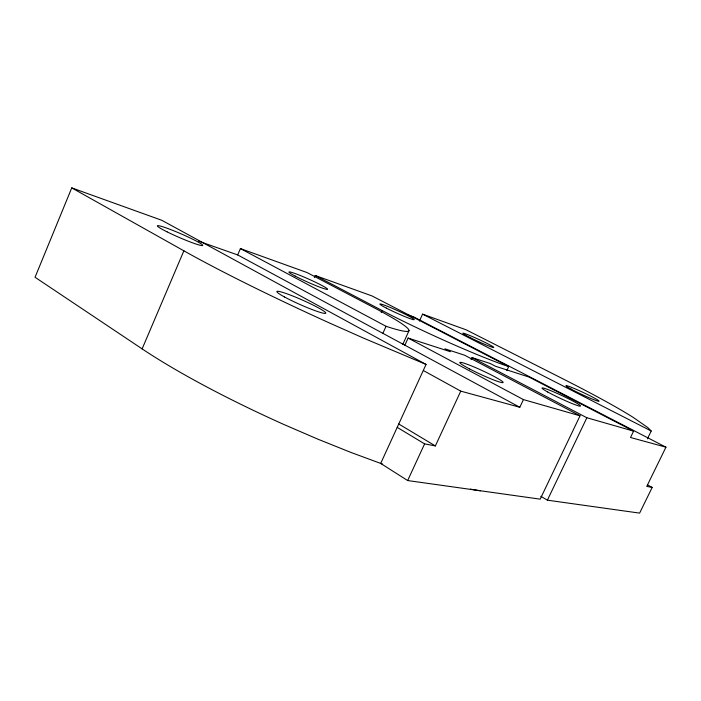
<?xml version="1.0" encoding="UTF-8"?>
<svg xmlns="http://www.w3.org/2000/svg" width="701" height="701" viewBox="0 0 701 701"><rect width="100%" height="100%" fill="white"/><g stroke="black" fill="none" stroke-linecap="round" stroke-linejoin="round"><path stroke-width="1.05" d="M404.88 345.207L408.122 338.066L450.392 351.709L444.951 348.835L464.491 355.17L580.042 415.798L540.182 499.156L407.658 480.553L380.696 463.414L426.05 364.432L161.843 220.307L71.747 187.886L35.05 277.272L142.128 348.879A229.411 37.433 23.8 0 0 284.229 424.64L317.825 439.15L350.938 452.434L382.615 464.123M142.128 348.879L183.881 250.818L71.747 187.886M580.042 415.798L523.428 399.596L519.809 407.263L237.683 254.927L240.417 248.583L307.02 272.549L374.141 307.765A111.021 8.719 24.1 0 1 386.049 326.298L382.877 333.325M314.328 277.473L315.205 275.493L372.038 295.945L508.689 366.57L506.841 370.522M381.195 312.515L382.089 310.517L315.205 275.493M402.716 344.541L409.051 330.6M419.426 321.049L422.572 314.136L466.121 329.803L562.149 378.452A195.421 13.775 24.7 0 1 633.047 417.288L647.943 427.689L651.211 431.001L647.391 438.852M407.658 480.553L424.613 443.873L435.356 445.932L460.759 391.132L519.809 407.263M471.107 359.587L472.018 357.606L490.183 363.495L495.458 366.246L529.018 377.068L633.608 431.124L630.506 437.503L665.95 447.185L646.76 486.389L652.193 487.432L639.601 513.114L547.385 500.172L540.804 496.282M547.385 500.172L586.868 417.752L633.608 431.124M198.453 241.109L237.683 254.927M407.491 314.723L413.634 316.887L665.95 447.185M426.05 364.432L363.311 338.031L329.496 322.995A231.593 19.19 24.2 0 1 183.881 250.818M422.572 314.136L651.211 431.001M472.018 357.606L586.868 417.752M240.417 248.583L386.049 326.298M408.122 338.066L523.428 399.596M647.505 484.873L652.193 487.432M423.404 370.557L460.759 391.132M398.72 423.982L435.356 445.932M397.213 427.373L424.613 443.873M480.483 490.779A229.411 37.433 23.8 0 1 470.38 489.123M508.689 366.57A94.083 6.397 24.6 0 1 382.089 310.517M167.066 231.856A24.754 2.033 23.4 0 0 202.65 245.534A24.754 2.033 23.4 0 0 170.29 229.429A24.754 2.033 23.4 0 0 167.066 231.856M469.609 368.945A23.825 2.042 24.8 0 0 503.081 382.553A23.825 2.042 24.8 0 0 471.738 366.027A23.825 2.042 24.8 0 0 469.609 368.945M284.571 297.005A26.734 2.524 23.9 0 0 325.106 313.417A26.734 2.524 23.9 0 0 294.175 296.567A26.734 2.524 23.9 0 0 284.571 297.005M295.156 276.089A21.153 1.577 24.1 0 0 327.157 289.408A21.153 1.577 24.1 0 0 302.683 276.509A21.153 1.577 24.1 0 0 295.156 276.089M469.766 337.383A16.955 1.034 24.7 0 0 493.706 347.486A16.955 1.034 24.7 0 0 471.528 336.217A16.955 1.034 24.7 0 0 469.766 337.383M386.347 308.098A18.901 1.288 24.4 0 0 414.037 319.709A18.901 1.288 24.4 0 0 390.615 307.608A18.901 1.288 24.4 0 0 386.347 308.098M571.122 389.09A18.322 1.183 25.1 0 0 598.619 401.261A18.322 1.183 25.1 0 0 577.58 389.905A18.322 1.183 25.1 0 0 571.122 389.09M547.788 392.034A21.284 1.604 25.1 0 0 579.885 406.151A21.284 1.604 25.1 0 0 555.875 392.832A21.284 1.604 25.1 0 0 547.788 392.034"/></g></svg>
